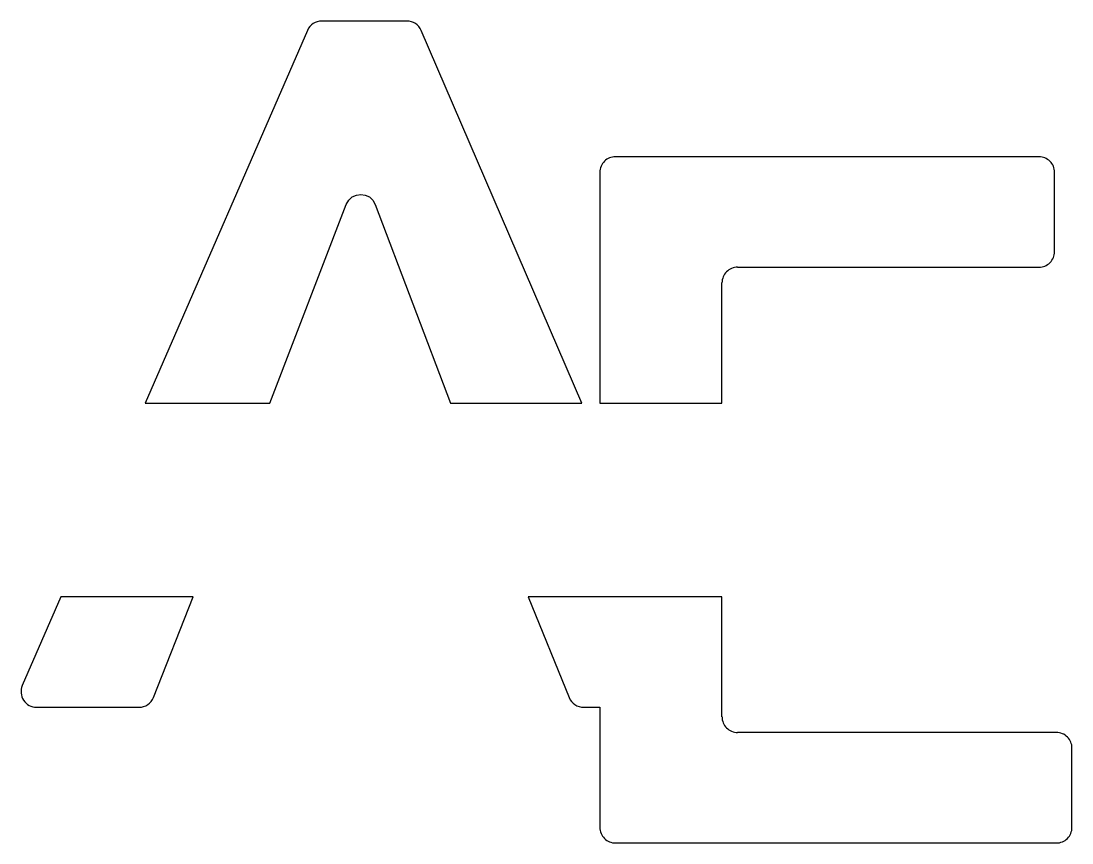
# Model space of a CAD drawing. Header units: metres. Extents: x 0.008 to 0.089, y 0.005 to 0.129.
# Drawn here: x 0.05224 to 0.08893, y 0.00466 to 0.03335 of the extents above.
import ezdxf

# ---------------------------------------------------------------- set-up
doc = ezdxf.new("R2010")
doc.units = ezdxf.units.M
doc.layers.get('0').update_dxf_attribs({"linetype": 'CONTINUOUS'})

msp = doc.modelspace()

# ---------------------------------------------------------------- linework, layer by layer
for p, q in [((0.06223961878073633, 0.03302487013715821), (0.0565803336066002, 0.0200157149601068)), ((0.06571282738644871, 0.0333511654608568), (0.06273739929693208, 0.0333511654608568)), ((0.0718148215563763, 0.0200157149601068), (0.06621137754651193, 0.033023092460290844)), ((0.0877737508600662, 0.0286137822598776), (0.07299028973108553, 0.0286137822598776)), ((0.0724474473151753, 0.028070938560036784), (0.0724474473151753, 0.0200157149601068)), ((0.0883165916769573, 0.025299253571764227), (0.0883165916769573, 0.0280709402038941)), ((0.0609240544886778, 0.0200157149601068), (0.0635964818874905, 0.026949362705930204)), ((0.0646107018362591, 0.0269462776289782), (0.0672336326177455, 0.0200157149601068)), ((0.07725336002875513, 0.0247564120347818), (0.08777375845220889, 0.0247564120347818)), ((0.0767105192120143, 0.0200157149601068), (0.0767105192120143, 0.024213570339135723)), ((0.0565803336066002, 0.0200157149601068), (0.0609240544886778, 0.0200157149601068)), ((0.0672336326177455, 0.0200157149601068), (0.0718148215563763, 0.0200157149601068)), ((0.0724474473151753, 0.0200157149601068), (0.0767105192120143, 0.0200157149601068)), ((0.0536395222791568, 0.0132555907168569), (0.05229036106424708, 0.0101542365592981)), ((0.0582561584354843, 0.0132555907168569), (0.0536395222791568, 0.0132555907168569)), ((0.05686677674281589, 0.009738255984535081), (0.0582561584354843, 0.0132555907168569)), ((0.0767105220945903, 0.0132555907168569), (0.0699447691217462, 0.0132555907168569)), ((0.0699447691217462, 0.0132555907168569), (0.07137992565330795, 0.00973287854694863)), ((0.0767105220945903, 0.009057679671951617), (0.0767105220945903, 0.0132555907168569)), ((0.05278814024711903, 0.00939484750727031), (0.05636190306637403, 0.00939484750727031)), ((0.07188264834132584, 0.00939484606598226), (0.0724474473151753, 0.00939484606598226)), ((0.0724474473151753, 0.00939484606598226), (0.0724474473151753, 0.005200311766893791)), ((0.08838276421970777, 0.00851483885525083), (0.07725336306951548, 0.00851483885525083)), ((0.08892560503640852, 0.005200311608787815), (0.08892560503640852, 0.007971997880325685)), ((0.07299028957243885, 0.00465747079208704), (0.08838277183782563, 0.00465747079208704))]:
    msp.add_line(p, q)
for centre, radius, start, end in [((0.0627373412039245, 0.0328084905892391), 0.0005426898773371299, 89.99386660723422, 156.50351682620828), ((0.0657129587907813, 0.0328084420614184), 0.0005426902374124828, 23.299745097141717, 90.01387289301523), ((0.0729900264539302, 0.0280714846768045), 0.000542389017384677, 89.97218612354987, 180.05767945002088), ((0.0877742982150006, 0.0280712071814841), 0.0005423848349223634, -0.028205024227989484, 90.0578106611871), ((0.08777401544271371, 0.0252987057049295), 0.0005423853481893603, -90.02715067838272, 0.05786463816207689), ((0.0772528123865077, 0.02421383709005799), 0.0005423845782249157, 89.94215897251148, 180.02818109189886), ((0.0527865858847817, 0.00993743975559387), 0.0005418820372800239, 156.39988394303415, 270.1642424203519), ((0.0563619644499333, 0.00993750018126111), 0.0005426704769502228, 269.9935189107564, 338.461363146059), ((0.0718825078317615, 0.00993756324018201), 0.0005426812619478043, 202.15940272626102, 270.01483437731935), ((0.077253097432922, 0.009057132168884416), 0.0005423848636993403, 179.94217370868128, 270.0280633568649), ((0.0883833117227749, 0.00797226351691913), 0.0005423848636993623, -0.028063356848818822, 90.05782629131433), ((0.0729897413418404, 0.0052000479222441), 0.0005423858326841423, 179.9721259974608, 270.0579029845119), ((0.088383029698077, 0.005199764105720351), 0.00054238486369906, -90.02724258590202, 0.057826291350253564)]:
    msp.add_arc(centre, radius, start, end)
msp.add_open_spline([(0.0635964818874905, 0.026949362705930204), (0.0637757046083042, 0.0274143611276946), (0.0644343098050663, 0.0274123570167383), (0.0646107018362591, 0.0269462776289782)], degree=3)

doc.saveas('drawing.dxf')
